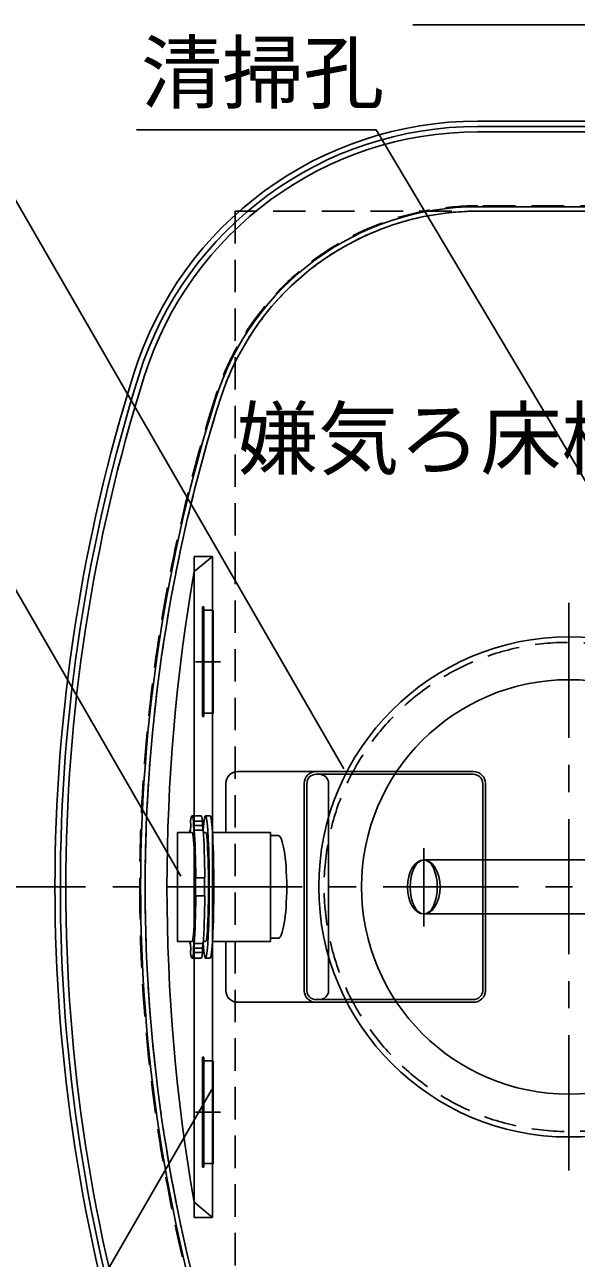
# Model space of a CAD drawing. Units: millimetres, scale not verified. Extents: x -22401 to 8910, y -6308 to 6308.
# Drawn here: x -5951 to -5339, y 648 to 2017 of the extents above; entities that cross this region are included whole.
import ezdxf
from ezdxf.enums import TextEntityAlignment as Align

# ---------------------------------------------------------------- set-up
doc = ezdxf.new("R2010")
doc.units = ezdxf.units.MM
doc.header["$LTSCALE"] = 30
doc.linetypes.add('CHAIN1', pattern=[8, 5, -1, 1, -1])
doc.linetypes.add('DASHED1', pattern=[1.8, 1.2, -0.6])
for name, color, linetype, lineweight in [('0-2_空気管', 3, 'Continuous', 25), ('0-4_躯体', 3, 'Continuous', 25), ('0-5_機器', 3, 'Continuous', 25), ('0-6_文字', 3, 'Continuous', 25), ('0-7_補助線', 3, 'Continuous', 25), ('0-A_0A', 3, 'Continuous', 25)]:
    doc.layers.add(name, color=color, linetype=linetype, lineweight=lineweight)
doc.styles.add('ＭＳ ゴシック', font='')
doc.styles.get('ＭＳ ゴシック').set_extended_font_data('MS Gothic')

msp = doc.modelspace()

# ---------------------------------------------------------------- linework, layer by layer
at = {"layer": '0-2_空気管'}
for p, q in [((-5448.09, 1909.93), (-3679.18, 1909.93)), ((-5448.09, 1903.93), (-3679.18, 1903.93)), ((-5448.09, 1897.93), (-3679.18, 1897.93)), ((-4974.54, 1814.92), (-5448.09, 1814.92)), ((-4974.54, 1809.92), (-5448.09, 1809.92)), ((-5762.9, 1426.77), (-5762.9, 693.08)), ((-5762.9, 1426.77), (-5742.59, 1426.77)), ((-5762.9, 1409.92), (-5742.59, 1426.77)), ((-5742.59, 1426.77), (-5742.59, 693.08)), ((-5753.56, 1248.92), (-5753.56, 1370.92)), ((-5752.06, 1370.92), (-5753.56, 1370.92)), ((-5752.06, 1248.92), (-5752.06, 1370.92)), ((-5752.06, 1366.93), (-5741.56, 1366.93)), ((-5752.06, 1248.92), (-5753.56, 1248.92)), ((-5508.17, 1089.92), (-4657.18, 1089.92)), ((-4657.18, 1029.92), (-5508.17, 1029.92)), ((-5753.56, 748.93), (-5753.56, 870.92)), ((-5752.06, 870.92), (-5753.56, 870.92)), ((-5752.06, 748.93), (-5752.06, 870.92)), ((-5752.06, 866.92), (-5741.56, 866.92)), ((-5752.06, 748.93), (-5753.56, 748.93)), ((-5762.9, 709.93), (-5742.59, 693.08)), ((-5762.9, 693.08), (-5742.59, 693.08))]:
    msp.add_line(p, q, dxfattribs=at)
at = {"layer": '0-2_空気管', "linetype": 'DASHED1'}
for p, q in [((-4974.54, 1815.92), (-5448.09, 1815.92)), ((-4974.54, 1809.92), (-5448.09, 1809.92))]:
    msp.add_line(p, q, dxfattribs=at)
at = {"layer": '0-2_空気管', "linetype": 'CHAIN1'}
for p, q in [((-5347.18, 1375.29), (-5347.18, 742.22)), ((-5508.17, 1015.86), (-5508.17, 1103.11)), ((-6033.13, 1059.92), (-2963.61, 1059.92))]:
    msp.add_line(p, q, dxfattribs=at)
at = {"layer": '0-2_空気管'}
for points in [[(-5752.06, 1252.93), (-5741.56, 1252.93), (-5741.56, 1366.93)], [(-5752.06, 752.92), (-5741.56, 752.92), (-5741.56, 866.92)]]:
    msp.add_lwpolyline(points, dxfattribs=at)
for radius in [277.5, 230]:
    msp.add_circle((-5347.18, 1059.92), radius, dxfattribs=at)
at = {"layer": '0-2_空気管', "linetype": 'DASHED1'}
msp.add_circle((-5347.18, 1059.92), 271.5, dxfattribs=at)
at = {"layer": '0-2_空気管'}
for centre, radius, start, end in [((-5448.09, 1509.92), 400, 90, 162.542), ((-5448.09, 1509.92), 394, 90, 162.542), ((-5448.09, 1509.92), 388, 90, 162.542), ((-5448.09, 1509.92), 305, 90, 162.542), ((-5448.09, 1509.92), 300, 90, 162.542), ((-4017.18, 1059.92), 1900, 162.542, 180), ((-4017.18, 1059.92), 1894, 162.542, 180), ((-4017.18, 1059.92), 1888, 162.542, 180), ((-4017.18, 1059.92), 1805, 162.542, 180), ((-4017.18, 1059.92), 1800, 162.542, 180), ((-3739.05, 1059.92), 2053.89, 170.188, 189.812), ((-4017.18, 1059.92), 1900, 180, 197.458), ((-4017.18, 1059.92), 1894, 180, 197.458), ((-4017.18, 1059.92), 1888, 180, 197.458), ((-4017.18, 1059.92), 1805, 180, 197.458), ((-4017.18, 1059.92), 1800, 180, 197.458)]:
    msp.add_arc(centre, radius, start, end, dxfattribs=at)
at = {"layer": '0-2_空気管', "linetype": 'DASHED1'}
for centre, radius, start, end in [((-5448.09, 1509.92), 306, 90, 162.542), ((-5448.09, 1509.92), 300, 90, 162.542), ((-4017.18, 1059.92), 1806, 162.542, 180), ((-4017.18, 1059.92), 1800, 162.542, 180), ((-4017.18, 1059.92), 1806, 180, 197.458), ((-4017.18, 1059.92), 1800, 180, 197.458)]:
    msp.add_arc(centre, radius, start, end, dxfattribs=at)
at = {"layer": '0-2_空気管'}
msp.add_ellipse((-5508.17, 1059.92), major_axis=(0, 30), ratio=0.6, dxfattribs=at)
at = {"layer": '0-4_躯体', "linetype": 'CHAIN1'}
msp.add_line((-5508.17, 1020.21), (-5508.17, 1102.14), dxfattribs=at)
at = {"layer": '0-4_躯体'}
msp.add_ellipse((-5508.17, 1059.92), major_axis=(0, 30), ratio=0.5, dxfattribs=at)
at = {"layer": '0-5_機器', "color": 2, "linetype": 'DASHED1'}
msp.add_lwpolyline([(-3317.18, 1809.92), (-5717.18, 1809.92), (-5717.18, 309.92)], dxfattribs=at)
at = {"layer": '0-6_文字'}
msp.add_line((-4745.6, 2016.91), (-5520.25, 2016.91), dxfattribs=at)
for points in [[(-5596.7, 1191.19), (-6055.74, 1986.26), (-6573.74, 1986.26)], [(-5157.8, 1222.84), (-5560.86, 1900.03), (-5826.87, 1900.03)], [(-5777.51, 1071.92), (-5989.39, 1438.91), (-6255.39, 1438.91)], [(-5743.16, 835.1), (-6198.32, 46.73), (-6464.32, 46.73)]]:
    msp.add_lwpolyline(points, dxfattribs=at)
at = {"layer": '0-7_補助線'}
for p, q in [((-5761.17, 1309.93), (-5733.43, 1309.93)), ((-5761.17, 809.92), (-5733.43, 809.92))]:
    msp.add_line(p, q, dxfattribs=at)
at = {"layer": '0-7_補助線', "linetype": 'DASHED1'}
msp.add_line((-5726.74, 1059.92), (-5791.15, 1059.92), dxfattribs=at)
at = {"layer": '0-A_0A'}
for p, q in [((-5453.35, 1187.92), (-5714.52, 1187.92)), ((-5627.69, 1184.92), (-5453.35, 1184.92)), ((-5727.69, 1120.42), (-5727.69, 1174.92)), ((-5640.87, 1174.92), (-5640.87, 944.92)), ((-5637.83, 944.92), (-5637.83, 1174.92)), ((-5613.69, 944.92), (-5613.69, 1174.92)), ((-5442.84, 1174.92), (-5442.84, 944.92)), ((-5439.68, 944.92), (-5439.68, 1174.92)), ((-5755.16, 1138.92), (-5765.14, 1138.92)), ((-5745.17, 1138.92), (-5750.16, 1138.92)), ((-5767.65, 1122.79), (-5767.07, 1122.79)), ((-5767.58, 1120.42), (-5767.65, 1122.79)), ((-5766.6, 1127.99), (-5767.28, 1120.42)), ((-5766.74, 1132.79), (-5766.6, 1127.99)), ((-5763.69, 1127.99), (-5763.55, 1132.79)), ((-5762.78, 1117.99), (-5763.69, 1127.99)), ((-5763.55, 1132.79), (-5753.56, 1132.79)), ((-5762.64, 1122.79), (-5762.78, 1117.99)), ((-5752.65, 1122.79), (-5762.64, 1122.79)), ((-5753.56, 1132.79), (-5753.71, 1127.99)), ((-5781.12, 999.42), (-5781.12, 1120.42)), ((-5765.1, 1120.42), (-5781.12, 1120.42)), ((-5750.08, 1120.42), (-5752.5, 1120.42)), ((-5678.12, 1120.42), (-5742.51, 1120.42)), ((-5678.12, 1120.42), (-5678.12, 999.42)), ((-5678.12, 1116.92), (-5669.6, 1116.92)), ((-5761.33, 1069.92), (-5751.06, 1069.92)), ((-5761.33, 1049.92), (-5761.33, 1069.92)), ((-5751.35, 1069.92), (-5751.35, 1049.92)), ((-5751.06, 1049.92), (-5761.33, 1049.92)), ((-5763.69, 991.85), (-5762.78, 1001.85)), ((-5762.78, 1001.85), (-5762.64, 997.06)), ((-5678.12, 1002.92), (-5669.6, 1002.92)), ((-5765.1, 999.42), (-5781.12, 999.42)), ((-5767.65, 997.06), (-5767.58, 999.42)), ((-5767.07, 997.06), (-5767.65, 997.06)), ((-5767.28, 999.42), (-5766.6, 991.85)), ((-5766.6, 991.85), (-5766.74, 987.06)), ((-5763.69, 991.85), (-5753.71, 991.85)), ((-5763.55, 987.06), (-5763.69, 991.85)), ((-5753.56, 987.06), (-5763.55, 987.06)), ((-5762.64, 997.06), (-5752.65, 997.06)), ((-5753.23, 997.06), (-5753.71, 991.85)), ((-5753.71, 991.85), (-5753.56, 987.06)), ((-5750.08, 999.42), (-5752.5, 999.42)), ((-5678.12, 999.42), (-5742.51, 999.42)), ((-5727.69, 944.92), (-5727.69, 999.42)), ((-5755.16, 980.92), (-5765.14, 980.92)), ((-5745.17, 980.92), (-5750.16, 980.92)), ((-5714.52, 931.92), (-5453.35, 931.92)), ((-5453.35, 934.92), (-5627.69, 934.92))]:
    msp.add_line(p, q, dxfattribs=at)
msp.add_lwpolyline([(-5763.69, 1127.99), (-5753.71, 1127.99), (-5753.23, 1122.79)], dxfattribs=at)
for centre, major_axis, ratio, start_param, end_param in [((-5714.52, 1174.92), (-13.18, 0), 0.986572, 4.712389, 6.2831853), ((-5627.69, 1174.92), (-13.18, 0), 0.986572, 4.712389, 6.2831853), ((-5627.69, 1174.92), (-10.14, 0), 0.986572, 4.712389, 6.2831853), ((-5624.21, 1174.92), (10.51, 0), 0.951057, 6.2831853, 7.8539816), ((-5453.35, 1174.92), (13.67, 0), 0.951057, 6.2831853, 7.8539816), ((-5453.35, 1174.92), (10.51, 0), 0.951057, 6.2831853, 7.8539816), ((-5765.14, 1059.92), (0, 79), 0.052336, 5.8865093, 6.6798613), ((-5755.16, 1059.92), (0, 79), 0.052336, 5.8865093, 6.2831853), ((-5750.16, 1059.92), (0, 79), 0.052336, 2.4910711, 6.9337069), ((-5745.17, 1059.92), (0, 79), 0.052336, 3.1415927, 6.2831853), ((-5765.14, 1059.92), (0, 79), 0.052336, 0.6505216, 0.6984765), ((-5765.14, 1059.92), (0, -79), 0.052336, 1.6977191, 2.4910711), ((-5755.16, 1059.92), (0, -79), 0.052336, 1.6977191, 2.4910711), ((-5765.1, 1059.92), (0, -60.5), 0.052408, 6.2831853, 9.424778), ((-5750.08, 1059.92), (0, -60.5), 0.052408, 6.2831853, 9.424778), ((-5669.6, 1059.92), (0, 57), 0.165549, 3.1415927, 6.2831853), ((-5765.14, 1059.92), (0, -79), 0.052336, 0.6505216, 1.4438735), ((-5755.16, 1059.92), (0, -79), 0.052336, 0.6505216, 1.4438735), ((-5765.14, 1059.92), (0, 79), 0.052336, 2.4431162, 2.4910711), ((-5765.14, 1059.92), (0, -79), 0.052336, 5.8865093, 6.6798613), ((-5755.16, 1059.92), (0, -79), 0.052336, 6.2831853, 6.6798613), ((-5714.52, 944.92), (-13.18, 0), 0.986572, 6.2831853, 7.8539816), ((-5627.69, 944.92), (-13.18, 0), 0.986572, 6.2831853, 7.8539816), ((-5627.69, 944.92), (-10.14, 0), 0.986572, 6.2831853, 7.8539816), ((-5624.21, 944.92), (10.51, 0), 0.951057, 4.712389, 6.2831853), ((-5453.35, 944.92), (10.51, 0), 0.951057, 4.712389, 6.2831853), ((-5453.35, 944.92), (13.67, 0), 0.951057, 4.712389, 6.2831853)]:
    msp.add_ellipse(centre, major_axis=major_axis, ratio=ratio, start_param=start_param, end_param=end_param, dxfattribs=at)

# ---------------------------------------------------------------- texts
at = {"layer": '0-6_文字', "color": 4, "style": 'ＭＳ ゴシック'}
for s, p in [('清掃孔', (-5821.87, 1911.03)), ('嫌気ろ床槽第1室', (-5715.37, 1504.72))]:
    msp.add_text(s, height=65.98, dxfattribs=at).set_placement(p, align=Align.BOTTOM_LEFT)

doc.saveas('drawing.dxf')
